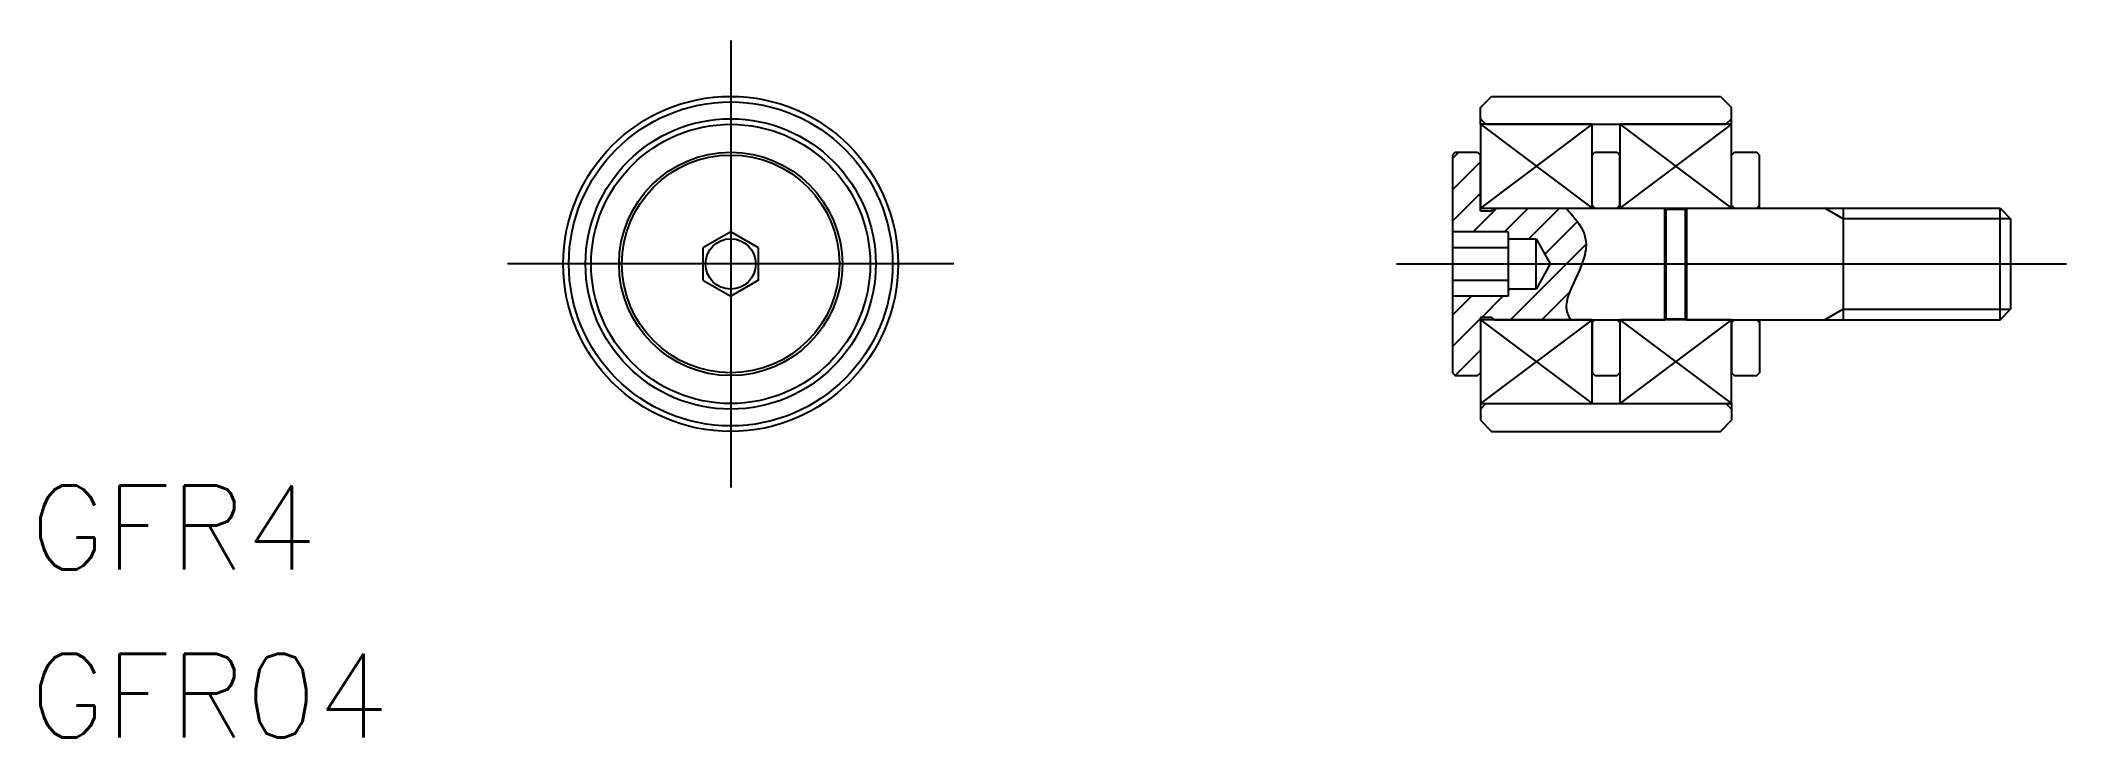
# Model space of a CAD drawing. Extents: x -24.7 to 47.9, y -17 to 8.
import ezdxf

# ---------------------------------------------------------------- set-up
doc = ezdxf.new("R2010")
doc.units = 0
doc.linetypes.add('CENTER', pattern=[50.8, 31.75, -6.35, 6.35, -6.35])
doc.layers.get('0').update_dxf_attribs({"linetype": 'CONTINUOUS'})
doc.layers.add('CENTER', color=1, linetype='CENTER')
doc.styles.get("Standard").update_dxf_attribs({"font": 'txt.shx', "height": 3, "bigfont": 'bigfont.shx'})

msp = doc.modelspace()

# ---------------------------------------------------------------- linework, layer by layer
at = {"color": 7, "linetype": 'CONTINUOUS'}
for p, q in [((26.861, 5.6), (27.261, 6)), ((27.261, 6), (35.461, 6)), ((35.461, 6), (35.861, 5.6)), ((26.861, 5), (26.861, 5.6)), ((26.861, 5.2), (27.061, 5)), ((35.661, 5), (35.861, 5.2)), ((35.861, 5), (35.861, 5.6)), ((26.861, 5), (26.861, 2)), ((30.861, 5), (26.861, 5)), ((27.061, 5), (35.661, 5)), ((30.861, 2), (30.861, 5)), ((35.861, 5), (31.861, 5)), ((31.861, 5), (31.861, 2)), ((35.861, 2), (35.861, 5)), ((25.861, 3.9), (25.961, 4)), ((25.861, 3.9), (25.861, -3.9)), ((25.961, 4), (26.761, 4)), ((26.761, 4), (26.861, 3.9)), ((26.861, 1.9), (26.861, 3.9)), ((30.861, 3.9), (30.961, 4)), ((30.861, 2), (30.861, 3.9)), ((30.961, 4), (31.761, 4)), ((31.761, 4), (31.861, 3.9)), ((31.861, 2), (31.861, 3.9)), ((35.861, 3.9), (35.961, 4)), ((35.861, 2), (35.861, 3.9)), ((35.961, 4), (36.761, 4)), ((36.761, 4), (36.861, 3.9)), ((36.861, 2), (36.861, 3.9)), ((26.861, 2), (30.861, 2)), ((26.861, 1.9), (27.261, 1.9)), ((27.261, 1.9), (27.361, 2)), ((27.361, 2), (33.461, 2)), ((30.861, 2.1), (30.961, 2)), ((30.961, 2), (31.761, 2)), ((31.761, 2), (31.861, 2.1)), ((31.861, 2), (35.861, 2)), ((33.461, 2), (33.461, -2)), ((33.461, 2), (33.521, 1.965)), ((33.521, 1.965), (34.2, 1.965)), ((33.521, -1.965), (33.521, 1.965)), ((34.2, 1.965), (34.261, 2)), ((34.2, 1.965), (34.2, -1.965)), ((34.261, 2), (45.482, 2)), ((34.261, -2), (34.261, 2)), ((35.861, 2.1), (35.961, 2)), ((35.961, 2), (36.761, 2)), ((36.761, 2), (36.861, 2.1)), ((39.861, 2), (39.861, -2)), ((45.482, -2), (45.482, 2)), ((45.482, 2), (45.861, 1.621)), ((45.861, 1.621), (45.861, -1.621)), ((0, 1.155), (-1, 0.577)), ((1, 0.577), (0, 1.155)), ((27.861, 1.155), (25.861, 1.155)), ((27.861, 1.155), (27.861, -1.155)), ((27.861, 0.9), (28.861, 0.9)), ((28.861, -0.9), (28.861, 0.9)), ((28.861, 0.9), (29.361, 0)), ((-1, 0.577), (-1, -0.577)), ((1, -0.577), (1, 0.577)), ((27.861, 0.577), (25.861, 0.577)), ((29.361, 0), (28.861, -0.9)), ((-1, -0.577), (0, -1.155)), ((1, -0.577), (0, -1.155)), ((25.861, -0.577), (27.861, -0.577)), ((27.861, -1.155), (25.861, -1.155)), ((28.861, -0.9), (27.861, -0.9)), ((26.861, -1.9), (26.861, -3.9)), ((26.861, -1.9), (27.261, -1.9)), ((26.861, -2), (26.861, -5)), ((30.861, -2), (26.861, -2)), ((27.261, -1.9), (27.361, -2)), ((27.361, -2), (33.461, -2)), ((30.861, -5), (30.861, -2)), ((30.861, -2), (30.861, -3.9)), ((30.861, -2.1), (30.961, -2)), ((30.961, -2), (31.761, -2)), ((31.761, -2), (31.861, -2.1)), ((35.861, -2), (31.861, -2)), ((31.861, -2), (31.861, -5)), ((31.861, -2), (31.861, -3.9)), ((33.461, -2), (33.521, -1.965)), ((33.521, -1.965), (34.2, -1.965)), ((34.2, -1.965), (34.261, -2)), ((34.261, -2), (45.482, -2)), ((35.861, -5), (35.861, -2)), ((35.861, -2), (35.861, -3.9)), ((35.861, -2.1), (35.961, -2)), ((35.961, -2), (36.761, -2)), ((36.761, -2), (36.861, -2.1)), ((36.861, -2), (36.861, -3.9)), ((45.482, -2), (45.861, -1.621)), ((25.861, -3.9), (25.961, -4)), ((25.961, -4), (26.761, -4)), ((26.761, -4), (26.861, -3.9)), ((30.961, -4), (30.861, -3.9)), ((30.961, -4), (31.761, -4)), ((31.761, -4), (31.861, -3.9)), ((35.861, -3.9), (35.961, -4)), ((35.961, -4), (36.761, -4)), ((36.761, -4), (36.861, -3.9)), ((26.861, -5), (30.861, -5)), ((26.861, -5), (26.861, -5.6)), ((26.861, -5.2), (27.061, -5)), ((27.061, -5), (35.661, -5)), ((31.861, -5), (35.861, -5)), ((35.661, -5), (35.861, -5.2)), ((35.861, -5), (35.861, -5.6)), ((26.861, -5.6), (27.261, -6)), ((35.461, -6), (35.861, -5.6)), ((27.261, -6), (35.461, -6))]:
    msp.add_line(p, q, dxfattribs=at)
at = {"color": 3, "linetype": 'CONTINUOUS'}
for p, q in [((30.861, 5), (26.861, 2)), ((26.861, 5), (30.861, 2)), ((35.861, 5), (31.861, 2)), ((31.861, 5), (35.861, 2)), ((25.861, 3.776), (26.085, 4)), ((25.861, 2.653), (26.861, 3.653)), ((25.861, 1.531), (26.861, 2.531)), ((26.607, 1.155), (27.452, 2)), ((27.73, 1.155), (28.575, 2)), ((28.598, 0.9), (29.698, 2)), ((29.168, 0.348), (30.337, 1.517)), ((29.924, 2), (29.932, 1.992)), ((29.932, 1.992), (29.955, 1.967)), ((29.955, 1.967), (29.992, 1.926)), ((29.992, 1.926), (30.043, 1.871)), ((30.043, 1.871), (30.105, 1.801)), ((30.105, 1.801), (30.176, 1.72)), ((30.176, 1.72), (30.251, 1.629)), ((30.251, 1.629), (30.329, 1.529)), ((30.329, 1.529), (30.403, 1.422)), ((39.861, 1.621), (39.205, 2)), ((45.861, 1.621), (39.861, 1.621)), ((30.403, 1.422), (30.471, 1.311)), ((30.471, 1.311), (30.529, 1.198)), ((30.529, 1.198), (30.575, 1.086)), ((30.575, 1.086), (30.609, 0.978)), ((30.609, 0.978), (30.63, 0.878)), ((30.63, 0.878), (30.642, 0.789)), ((30.642, 0.789), (30.646, 0.716)), ((27.943, -2), (29.943, 0)), ((29.943, 0), (30.646, 0.704)), ((30.524, 0.074), (30.47, -0.073)), ((30.567, 0.209), (30.524, 0.074)), ((30.6, 0.329), (30.567, 0.209)), ((30.621, 0.43), (30.6, 0.329)), ((30.634, 0.51), (30.621, 0.43)), ((30.641, 0.568), (30.634, 0.51)), ((30.644, 0.603), (30.641, 0.568)), ((30.645, 0.615), (30.644, 0.603)), ((30.646, 0.661), (30.645, 0.626)), ((30.645, 0.626), (30.645, 0.615)), ((30.646, 0.716), (30.646, 0.661)), ((30.211, -0.668), (30.154, -0.792)), ((30.274, -0.529), (30.211, -0.668)), ((30.341, -0.38), (30.274, -0.529)), ((30.408, -0.226), (30.341, -0.38)), ((30.47, -0.073), (30.408, -0.226)), ((25.861, -1.837), (26.543, -1.155)), ((26.92, -1.9), (27.665, -1.155)), ((27.861, -0.959), (27.92, -0.9)), ((29.065, -2), (30.064, -1.001)), ((29.944, -1.419), (29.938, -1.493)), ((29.955, -1.347), (29.944, -1.419)), ((29.97, -1.28), (29.955, -1.347)), ((29.985, -1.223), (29.97, -1.28)), ((29.999, -1.179), (29.985, -1.223)), ((30.008, -1.152), (29.999, -1.179)), ((30.011, -1.142), (30.008, -1.152)), ((30.014, -1.133), (30.011, -1.142)), ((30.024, -1.104), (30.014, -1.133)), ((30.042, -1.056), (30.024, -1.104)), ((30.07, -0.988), (30.042, -1.056)), ((30.107, -0.9), (30.07, -0.988)), ((30.154, -0.792), (30.107, -0.9)), ((25.861, -2.959), (26.861, -1.959)), ((30.861, -2), (26.861, -5)), ((26.861, -2), (30.861, -5)), ((29.938, -1.493), (29.938, -1.567)), ((29.938, -1.567), (29.945, -1.637)), ((29.945, -1.637), (29.959, -1.702)), ((29.959, -1.702), (29.977, -1.762)), ((29.977, -1.762), (29.999, -1.816)), ((29.999, -1.816), (30.022, -1.863)), ((30.022, -1.863), (30.045, -1.903)), ((30.045, -1.903), (30.065, -1.937)), ((30.065, -1.937), (30.082, -1.964)), ((30.082, -1.964), (30.094, -1.984)), ((30.094, -1.984), (30.102, -1.996)), ((30.102, -1.996), (30.105, -2)), ((35.861, -2), (31.861, -5)), ((31.861, -2), (35.861, -5)), ((39.861, -1.621), (39.204, -2)), ((39.861, -1.621), (45.861, -1.621)), ((25.952, -3.991), (26.861, -3.082))]:
    msp.add_line(p, q, dxfattribs=at)
at = {"color": 7, "linetype": 'CONTINUOUS'}
for radius in [6, 5.8, 5.2, 5, 4, 3.9, 0.9]:
    msp.add_circle((0, 0), radius, dxfattribs=at)
at = {"layer": 'CENTER', "color": 1, "linetype": 'CENTER'}
for p, q in [((0, 8), (0, -8)), ((8, 0), (-8, 0)), ((23.861, 0), (47.861, 0))]:
    msp.add_line(p, q, dxfattribs=at)

# ---------------------------------------------------------------- texts
at = {"color": 7, "linetype": 'CONTINUOUS'}
for s, p in [('GFR4', (-25.115, -10.937)), ('GFR04', (-25.115, -16.956))]:
    msp.add_text(s, height=3, dxfattribs=at).set_placement(p)

doc.saveas('drawing.dxf')
